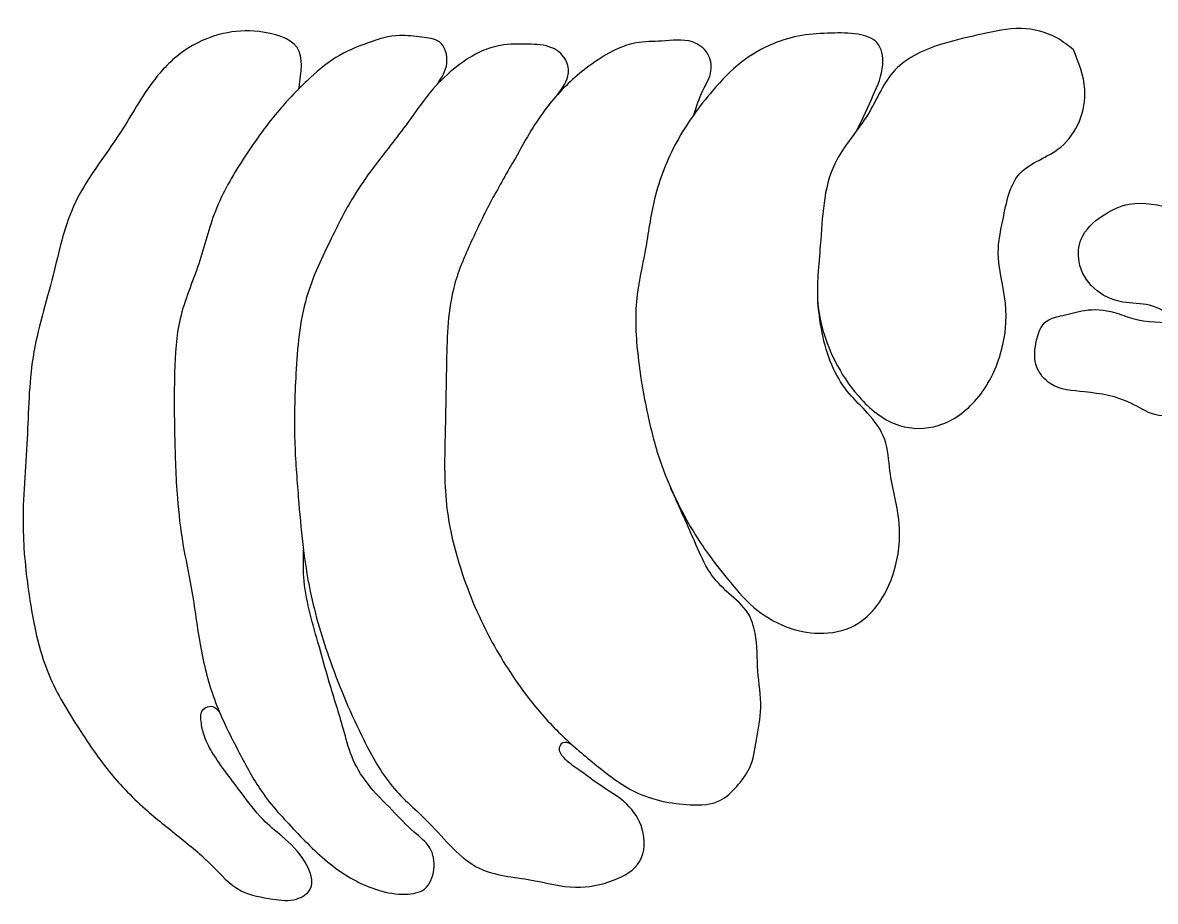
# Model space of a CAD drawing. Header units: millimetres. Extents: x 0 to 1128, y 0 to 3594.
# Drawn here: x 374.89 to 415.87, y 3271.06 to 3302.87 of the extents above; entities that cross this region are included whole.
import ezdxf

# ---------------------------------------------------------------- set-up
doc = ezdxf.new("R2010")
doc.units = ezdxf.units.MM
doc.layers.add('ceco.net 396 Corinthian column', color=7, linetype='Continuous')

msp = doc.modelspace()

# ---------------------------------------------------------------- linework, layer by layer
at = {"layer": 'ceco.net 396 Corinthian column'}
for points, knots in [([(441.969, 3324.815), (442.334, 3322.851), (443.018, 3319.173), (444.3, 3314.164), (445.07, 3309.692), (444.972, 3305.745), (445.728, 3302.531), (445.844, 3299.921), (446.681, 3297.956), (448.35, 3296.926), (449.877, 3296.481), (452.133, 3296.563), (451.573, 3298.632), (451.549, 3300.134), (452.51, 3301.787), (451.171, 3303.155), (450.602, 3304.711), (451.056, 3306.266), (449.856, 3307.771), (449.76, 3309.878), (448.177, 3312.652), (449.19, 3315.993), (447.307, 3319.173), (446.897, 3321.961), (445.836, 3324.687), (446.19, 3327.052), (445.077, 3329.193), (446.047, 3332.06), (441.898, 3333.821), (442.728, 3340.244), (440.696, 3346.123), (440.172, 3354.145), (435.757, 3360.117), (433.058, 3366.513), (431.389, 3371.853), (428.937, 3376.124), (426.776, 3380.088), (422.644, 3383.647), (420.488, 3388.177), (417.924, 3391.926), (416.625, 3394.427), (414.767, 3395.385), (413.425, 3395.959), (412.284, 3395.581), (412.137, 3394.184), (413.511, 3393.042), (414.676, 3391.02), (416.019, 3388.056), (418.846, 3385.262), (420.839, 3382.161), (422.686, 3379.074), (423.913, 3375.615), (426.081, 3371.917), (428.478, 3368.032), (430.063, 3363.938), (431.966, 3360.23), (433.827, 3355.611), (435.137, 3350.01), (438.343, 3344.66), (439.259, 3339.034), (440.086, 3334.064), (440.628, 3329.937), (441.435, 3327.073), (441.781, 3325.608), (441.969, 3324.815)], [0, 0, 0, 0, 0.0238249, 0.0446199, 0.0616996, 0.0777677, 0.0914444, 0.1008202, 0.1089247, 0.1157093, 0.1230211, 0.1293814, 0.136235, 0.1424689, 0.1485172, 0.1560445, 0.1621532, 0.1679721, 0.1737325, 0.1834055, 0.1924735, 0.2105919, 0.220276, 0.2351035, 0.2440465, 0.2546949, 0.2622687, 0.2718999, 0.2850604, 0.3039201, 0.3394564, 0.3615467, 0.3974218, 0.4250737, 0.4445189, 0.463848, 0.4837937, 0.4977619, 0.5281032, 0.5421624, 0.5526015, 0.5604646, 0.5666134, 0.5694526, 0.573251, 0.5804854, 0.5893726, 0.6012064, 0.6189556, 0.6361106, 0.6451216, 0.661802, 0.6796415, 0.6961647, 0.7161738, 0.7318377, 0.74588, 0.7755011, 0.8000114, 0.8190805, 0.8428397, 0.8603565, 0.8685832, 0.8783156, 0.8783156, 0.8783156, 0.8783156]), ([(384.891, 3300.52), (384.976, 3301.067), (385.147, 3302.176), (383.458, 3302.623), (382.05, 3302.537), (380.644, 3301.913), (379.421, 3300.617), (378.334, 3298.579), (376.59, 3296.492), (376.004, 3293.55), (375.126, 3290.818), (375.095, 3287.72), (374.813, 3284.846), (375.11, 3281.975), (375.613, 3279.426), (376.842, 3277.426), (377.952, 3275.767), (379.194, 3274.471), (380.545, 3273.418), (381.706, 3272.456), (382.649, 3271.35), (383.839, 3271.164), (384.72, 3271.035), (385.533, 3271.536), (385.111, 3272.659), (384.377, 3273.344), (383.48, 3274.078), (382.881, 3274.897), (382.26, 3275.712), (381.772, 3276.386), (381.448, 3277.032), (381.341, 3277.539), (381.32, 3278.044), (381.789, 3278.189), (381.942, 3278.003), (382.011, 3277.918)], [0, 0, 0, 0, 0.0057549, 0.0116849, 0.0168713, 0.0231799, 0.0292795, 0.0378122, 0.0507327, 0.0609186, 0.0730476, 0.084862, 0.0976053, 0.1074144, 0.1192645, 0.1281432, 0.1351617, 0.1430936, 0.1494267, 0.1555404, 0.1612482, 0.1659862, 0.1693822, 0.1718156, 0.175697, 0.1808056, 0.1844114, 0.1893363, 0.1928714, 0.1966364, 0.1992925, 0.2013164, 0.203036, 0.204513, 0.2057307, 0.2057307, 0.2057307, 0.2057307]), ([(389.897, 3300.64), (390.053, 3300.877), (390.361, 3301.345), (390.103, 3302.281), (389.267, 3302.333), (388.415, 3302.479), (387.342, 3302.139), (386.172, 3301.658), (385.108, 3300.728), (383.96, 3299.518), (382.844, 3297.937), (381.783, 3296.126), (381.317, 3294.091), (380.482, 3292.23), (380.367, 3290.098), (380.381, 3287.937), (380.451, 3285.857), (380.658, 3284.011), (381.063, 3282.225), (381.28, 3280.286), (381.796, 3278.246), (382.664, 3276.563), (383.525, 3274.929), (384.776, 3273.584), (386.088, 3272.246), (387.512, 3271.474), (388.635, 3271.272), (389.536, 3271.419), (389.844, 3272.229), (389.708, 3273.068), (388.944, 3273.627), (388.229, 3274.422), (387.361, 3275.248), (386.765, 3276.264), (386.446, 3277.541), (385.997, 3278.906), (385.504, 3280.736), (385.028, 3282.317), (385.049, 3283.447), (385.055, 3283.771)], [0, 0, 0, 0, 0.0033247, 0.0065652, 0.0091822, 0.0123902, 0.0170424, 0.0221676, 0.0274702, 0.033686, 0.042073, 0.0505282, 0.0584827, 0.0668396, 0.0745985, 0.0836467, 0.0927036, 0.0994045, 0.1057722, 0.1145264, 0.1226824, 0.1306795, 0.1370683, 0.1446186, 0.1524527, 0.1594058, 0.1633824, 0.1661729, 0.1693108, 0.172501, 0.1756682, 0.1801024, 0.1853851, 0.1898655, 0.1939253, 0.2010313, 0.2070135, 0.2165904, 0.2204513, 0.2204513, 0.2204513, 0.2204513]), ([(405.088, 3298.994), (405.283, 3299.412), (405.64, 3300.177), (406.093, 3301.198), (405.931, 3302.237), (405.024, 3302.507), (404.121, 3302.494), (403.073, 3302.446), (401.958, 3302.122), (400.822, 3301.464), (399.655, 3300.232), (398.481, 3298.616), (397.695, 3296.61), (397.459, 3294.667), (397.002, 3292.787), (397.12, 3290.718), (397.476, 3288.697), (397.934, 3286.923), (398.634, 3285.336), (399.408, 3283.976), (400.38, 3282.746), (401.253, 3281.676), (402.441, 3280.956), (403.732, 3280.682), (404.974, 3280.912), (405.922, 3281.801), (406.533, 3283.092), (406.725, 3284.822), (406.239, 3286.372), (406.195, 3287.813), (405.517, 3288.72), (404.746, 3289.435), (404.166, 3290.366), (403.804, 3291.501), (403.707, 3292.324), (403.658, 3292.749)], [0, 0, 0, 0, 0.0054987, 0.0100731, 0.0133767, 0.0163157, 0.0201907, 0.0244122, 0.0286978, 0.0339412, 0.0398556, 0.0488157, 0.0576536, 0.0651734, 0.0721298, 0.0806174, 0.0896078, 0.0966538, 0.1023992, 0.1102604, 0.1152406, 0.1211164, 0.1266183, 0.1314308, 0.1366517, 0.1409294, 0.146412, 0.1534297, 0.1610873, 0.1656755, 0.1701749, 0.174046, 0.1782847, 0.1830558, 0.1881551, 0.1881551, 0.1881551, 0.1881551]), ([(412.907, 3301.885), (413.097, 3301.419), (413.574, 3300.246), (412.799, 3298.201), (410.707, 3297.648), (410.403, 3295.909), (410.054, 3294.347), (410.578, 3292.73), (410.377, 3290.852), (409.557, 3289.205), (408.165, 3288.154), (406.462, 3288.147), (405.21, 3289.148), (404.156, 3290.661), (403.501, 3292.622), (403.82, 3295.085), (403.863, 3297.653), (405.541, 3299.402), (406.283, 3301.355), (408.014, 3302.109), (409.58, 3302.447), (410.972, 3302.768), (412.174, 3302.469), (412.715, 3302.039), (412.907, 3301.885)], [0, 0, 0, 0, 0.0059335, 0.0149204, 0.0219233, 0.028922, 0.0338095, 0.0411409, 0.0484313, 0.0558531, 0.0625683, 0.0681036, 0.0748188, 0.0806982, 0.0901592, 0.0984607, 0.1103928, 0.1191181, 0.1264105, 0.1343054, 0.1400107, 0.1458255, 0.1511082, 0.1540346, 0.1540346, 0.1540346, 0.1540346]), ([(394.215, 3300.233), (394.415, 3300.494), (394.73, 3300.904), (394.55, 3301.636), (393.975, 3302.067), (393.129, 3302.092), (392.267, 3302.108), (391.373, 3301.819), (390.537, 3301.273), (389.622, 3300.407), (388.74, 3299.085), (387.712, 3297.833), (386.753, 3296.459), (385.97, 3294.881), (384.973, 3292.828), (384.762, 3290.274), (384.693, 3287.857), (384.901, 3285.225), (385.142, 3282.525), (386.033, 3279.585), (387.026, 3277.233), (388.158, 3275.167), (389.779, 3273.846), (391.119, 3272.046), (393.216, 3271.915), (394.822, 3271.46), (396.205, 3271.731), (397.403, 3272.401), (397.426, 3273.702), (396.761, 3274.707), (395.806, 3275.215), (395.064, 3275.809), (394.523, 3276.148), (394.247, 3276.567), (394.449, 3276.897), (394.636, 3276.807), (394.744, 3276.755)], [0, 0, 0, 0, 0.0036835, 0.0057991, 0.0082314, 0.0116937, 0.0156352, 0.0185049, 0.0227321, 0.0274528, 0.0334409, 0.0416194, 0.0467916, 0.0533726, 0.0626489, 0.0737504, 0.0835003, 0.0915549, 0.1052309, 0.1157327, 0.1279961, 0.1358302, 0.1433321, 0.1530243, 0.1607492, 0.1671665, 0.1727404, 0.177396, 0.1820263, 0.1862516, 0.1912851, 0.1947158, 0.1975288, 0.1990755, 0.1999857, 0.2012004, 0.2012004, 0.2012004, 0.2012004]), ([(399.169, 3299.53), (399.267, 3299.83), (399.444, 3300.37), (399.874, 3301.059), (399.737, 3301.815), (399.005, 3302.33), (398.067, 3302.17), (396.925, 3302.204), (395.879, 3301.672), (394.763, 3300.844), (393.645, 3299.654), (392.77, 3298.036), (391.848, 3296.475), (391.115, 3294.947), (390.288, 3293.058), (390.226, 3290.678), (390.183, 3288.033), (390.11, 3285.557), (390.692, 3283.018), (391.68, 3280.652), (392.985, 3278.613), (394.294, 3277.116), (395.614, 3276.008), (397.069, 3274.856), (398.7, 3274.521), (400.081, 3274.57), (400.748, 3275.217), (401.292, 3275.929), (401.44, 3276.955), (401.674, 3278.121), (401.443, 3279.417), (401.485, 3280.57), (401.163, 3281.613), (400.414, 3282.203), (399.679, 3282.966), (399.113, 3284.321), (398.652, 3285.334), (398.348, 3286.003)], [0, 0, 0, 0, 0.0037782, 0.0067886, 0.0093715, 0.0120833, 0.0165217, 0.0202066, 0.0256646, 0.0299805, 0.0368635, 0.0448795, 0.0518551, 0.0584824, 0.0651382, 0.0762349, 0.0863617, 0.0968934, 0.1055916, 0.1172134, 0.1273271, 0.1343595, 0.1408211, 0.1479597, 0.1560797, 0.1603798, 0.1635449, 0.1667477, 0.1709225, 0.1756194, 0.1808998, 0.1863821, 0.1893928, 0.1934616, 0.1974215, 0.2019503, 0.2107527, 0.2107527, 0.2107527, 0.2107527]), ([(423.385, 3292.329), (423.053, 3292.807), (422.367, 3293.795), (420.78, 3294.747), (419.279, 3295.248), (417.929, 3295.914), (416.531, 3296.126), (415.091, 3296.488), (413.909, 3295.909), (413.12, 3295.187), (413.031, 3294.101), (413.586, 3293.152), (414.623, 3292.677), (415.746, 3292.738), (416.759, 3292.053), (417.909, 3292.189), (418.925, 3292.039), (419.792, 3291.772), (420.648, 3291.823), (421.523, 3291.683), (422.382, 3291.653), (422.989, 3291.833), (423.429, 3291.988), (423.403, 3292.193), (423.385, 3292.329)], [0, 0, 0, 0, 0.00688047, 0.01420643, 0.02150788, 0.02584379, 0.03199155, 0.03847229, 0.04266703, 0.04723151, 0.05046853, 0.05486639, 0.05946859, 0.06333623, 0.06795671, 0.07318829, 0.07659903, 0.08021427, 0.08390407, 0.08668605, 0.09083347, 0.09385118, 0.09453806, 0.09592762, 0.09592762, 0.09592762, 0.09592762]), ([(418.923, 3289.53), (418.973, 3289.607), (419.231, 3289.997), (419.102, 3291.019), (417.926, 3291.604), (416.628, 3292.076), (415.32, 3292.004), (414.284, 3292.463), (413.379, 3292.529), (412.606, 3292.27), (411.79, 3292.133), (411.502, 3291.27), (411.475, 3290.407), (412.153, 3289.586), (413.48, 3289.517), (414.776, 3289.296), (415.925, 3288.508), (417.017, 3288.715), (418.122, 3288.84), (418.638, 3289.284), (418.923, 3289.53)], [0, 0, 0, 0, 0.00109052, 0.00556871, 0.00994027, 0.01586494, 0.022154, 0.02497482, 0.02929717, 0.03250672, 0.03485737, 0.03851155, 0.04193104, 0.04499444, 0.0500429, 0.05693064, 0.06072063, 0.06592688, 0.06945222, 0.07381227, 0.07381227, 0.07381227, 0.07381227])]:
    msp.add_open_spline(points, degree=3, knots=knots, dxfattribs=at)

doc.saveas('drawing.dxf')
